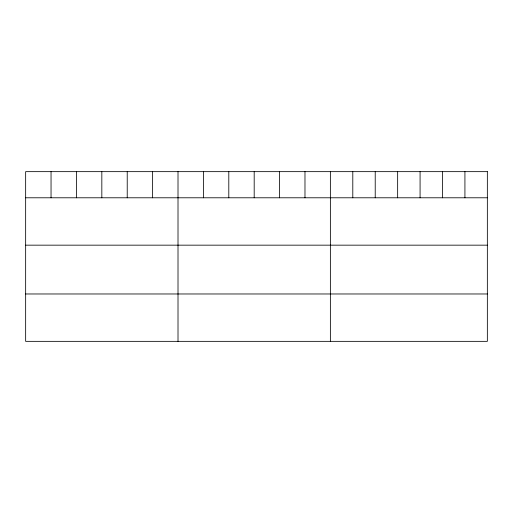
<?xml version="1.0" encoding="UTF-8"?>
<svg xmlns="http://www.w3.org/2000/svg" width="513" height="513" viewBox="0 0 513 513"><rect width="100%" height="100%" fill="white"/><g stroke="black" fill="none" stroke-linecap="round" stroke-linejoin="round"><path stroke-width="0.77" d="M25.65 197.787L487.35 197.787M25.65 245.163L487.35 245.163M25.65 293.975L487.35 293.975M464.925 171.65L464.925 197.787M442.501 171.65L442.501 197.787M420.076 171.65L420.076 197.787M397.646 171.65L397.646 197.787M375.221 171.65L375.221 197.787M352.797 171.65L352.797 197.787M330.372 171.65L330.372 341.35M304.978 171.65L304.978 197.787M279.585 171.65L279.585 197.787M254.191 171.65L254.191 197.787M228.798 171.65L228.798 197.787M203.404 171.65L203.404 197.787M178.011 171.65L178.011 341.35M152.618 171.65L152.618 197.787M127.224 171.65L127.224 197.787M101.831 171.65L101.831 197.787M76.437 171.65L76.437 197.787M51.043 171.65L51.043 197.787M487.35 171.65L25.65 171.65L25.65 341.35L487.35 341.35L487.35 171.65"/></g></svg>
